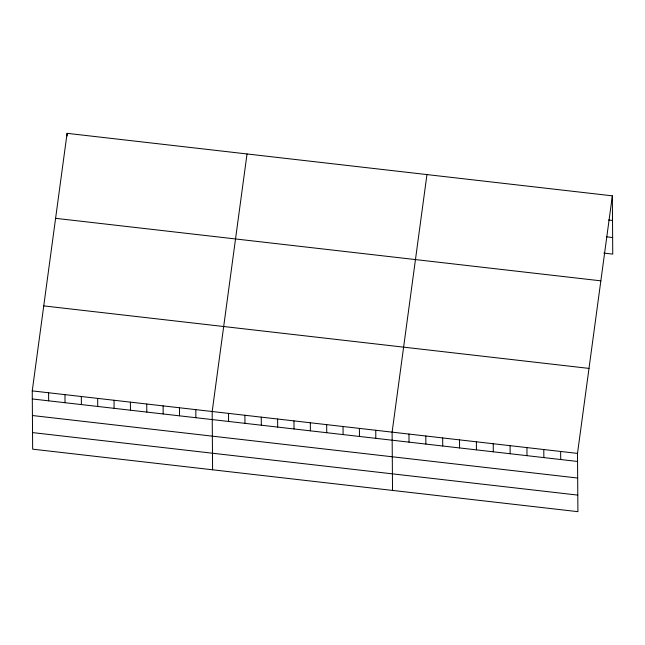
<?xml version="1.0" encoding="UTF-8"?>
<svg xmlns="http://www.w3.org/2000/svg" width="645" height="645" viewBox="0 0 645 645"><rect width="100%" height="100%" fill="white"/><g stroke="black" fill="none" stroke-linecap="round" stroke-linejoin="round"><path stroke-width="0.97" d="M612.347 195.838L577.501 453.395L577.904 511.67L32.653 449.162L32.25 390.886L67.096 133.33L612.347 195.838L612.75 254.114L603.825 253.09M247.027 153.962L212.181 411.518L212.592 469.786M426.958 174.585L392.112 432.142L392.523 490.418M608.549 220.018L612.516 220.469M606.687 236.86L612.637 237.545M55.591 218.324L600.842 280.833M43.747 305.891L588.998 368.4M32.25 390.886L577.501 453.395M32.306 398.957L577.557 461.465M32.419 415.525L577.67 478.034M32.54 432.593L577.791 495.102M560.65 451.468L560.707 459.53M543.791 449.533L543.848 457.603M526.941 447.598L526.997 455.668M510.09 445.671L510.147 453.733M493.231 443.736L493.288 451.806M476.381 441.801L476.437 449.871M459.53 439.874L459.587 447.936M442.672 437.939L442.728 446.009M425.821 436.012L425.877 444.074M408.97 434.077L409.027 442.147M375.761 430.271L375.817 438.334M359.402 428.393L359.459 436.463M343.043 426.522L343.1 434.585M326.684 424.644L326.741 432.714M310.326 422.765L310.382 430.836M293.967 420.895L294.023 428.957M277.616 419.016L277.673 427.087M261.257 417.146L261.314 425.208M244.898 415.267L244.955 423.338M228.54 413.389L228.596 421.459M195.822 409.639L195.878 417.71M179.471 407.769L179.528 415.832M163.112 405.89L163.169 413.961M146.754 404.02L146.81 412.082M130.395 402.141L130.451 410.204M114.036 400.263L114.092 408.333M97.677 398.392L97.734 406.455M81.326 396.514L81.383 404.584M67.096 133.33L67.112 136.022M64.968 394.643L65.024 402.706M48.609 392.765L48.665 400.835"/></g></svg>
